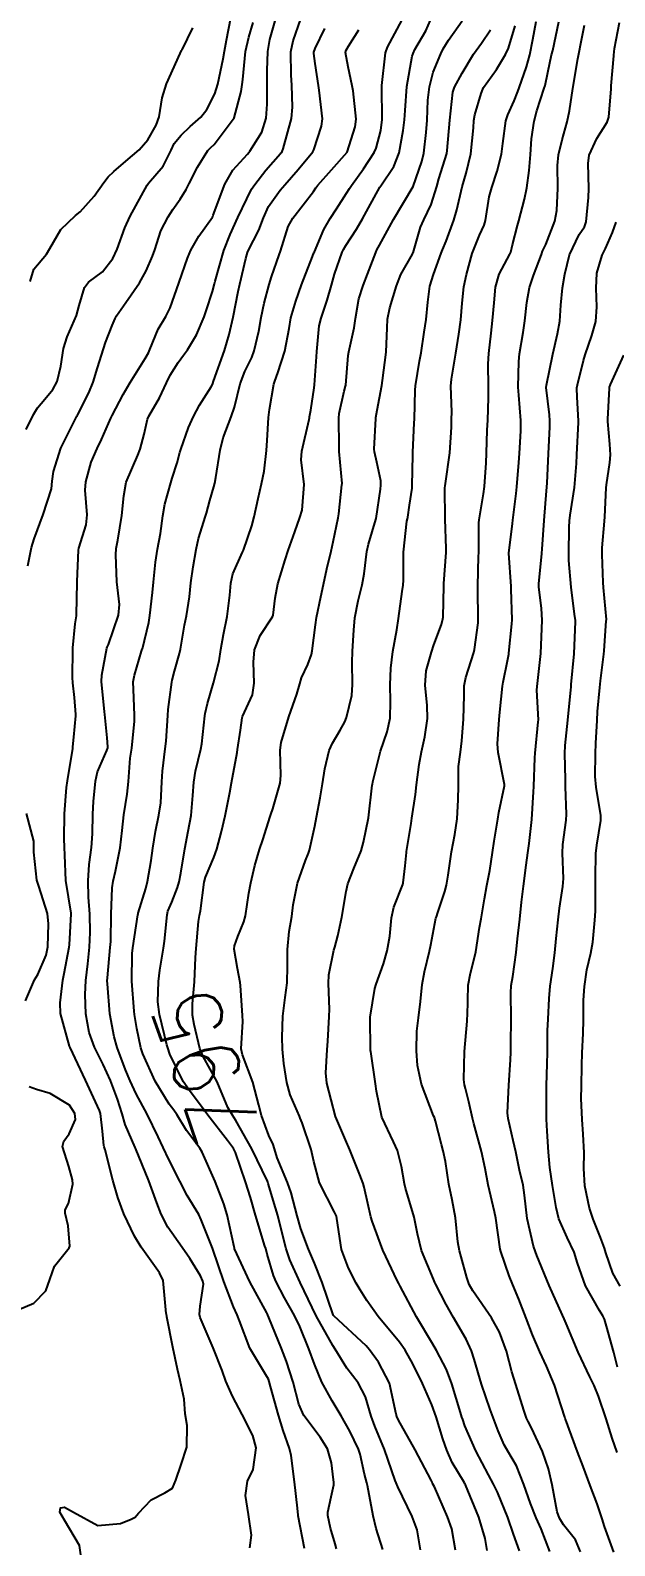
# Model space of a CAD drawing. Header units: metres. Extents: x 307586 to 320046, y 7427249 to 7434250.
# Drawn here: x 319265.2 to 319300.3, y 7427886.4 to 7427977.6 of the extents above; entities that cross this region are included whole.
import ezdxf
from ezdxf.enums import TextEntityAlignment as Align

# ---------------------------------------------------------------- set-up
doc = ezdxf.new("R2010")
doc.units = ezdxf.units.M
doc.header["$MEASUREMENT"] = 0
for name, color, linetype in [('Cotas', 45, 'Continuous'), ('Curvas de Nivel 1m', 11, 'Continuous'), ('Curvas de Nivel 5m', 15, 'Continuous')]:
    doc.layers.add(name, color=color, linetype=linetype)
doc.styles.add('Style-STANDARD', font='STANDARD.shx')

msp = doc.modelspace()

# ---------------------------------------------------------------- linework, layer by layer
at = {"layer": 'Curvas de Nivel 1m', "flags": 128}
for points, elevation in [([(319264.954, 7427953.531), (319265.396, 7427954.437), (319265.644, 7427954.849), (319266.067, 7427955.352), (319266.56, 7427955.938), (319266.816, 7427956.419), (319267.029, 7427957.353), (319267.196, 7427958.414), (319267.409, 7427959.115), (319267.976, 7427960.402), (319268.139, 7427961.002), (319268.467, 7427962.08), (319268.707, 7427962.394), (319269.534, 7427963.011), (319270.167, 7427963.83), (319270.416, 7427964.376), (319270.893, 7427965.669), (319271.196, 7427966.365), (319272.222, 7427968.228), (319272.269, 7427968.303), (319272.312, 7427968.349), (319273.196, 7427969.383), (319273.667, 7427970.336), (319273.86, 7427970.731), (319274.262, 7427971.248), (319274.822, 7427971.77), (319275.444, 7427972.318), (319275.807, 7427972.786), (319276.287, 7427973.736), (319276.47, 7427974.307), (319276.792, 7427975.827), (319276.879, 7427976.302), (319276.989, 7427976.959), (319277.252, 7427978.296)], 789), ([(319268.314, 7427885.301), (319268.161, 7427886.391), (319267.258, 7427887.916), (319266.987, 7427888.403), (319267.008, 7427888.661), (319267.268, 7427888.712), (319267.798, 7427888.395), (319269.255, 7427887.595), (319270.63, 7427887.732), (319271.259, 7427887.976), (319271.502, 7427888.106), (319271.712, 7427888.346), (319272.475, 7427889.138), (319273.281, 7427889.567), (319273.753, 7427889.856), (319273.949, 7427890.32), (319274.265, 7427891.278), (319274.608, 7427892.311), (319274.628, 7427893.613), (319274.51, 7427894.312), (319274.451, 7427895.209), (319274.221, 7427896.317), (319274.052, 7427897.002), (319273.77, 7427898.324), (319273.41, 7427900.147), (319273.38, 7427900.33), (319273.378, 7427900.365), (319273.195, 7427902.332), (319272.976, 7427902.796), (319271.864, 7427904.346), (319271.463, 7427905.017), (319270.815, 7427906.36), (319270.455, 7427907.328), (319270.167, 7427908.37), (319269.711, 7427910.197), (319269.642, 7427910.378), (319269.62, 7427910.465), (319269.542, 7427911.335), (319269.416, 7427912.381), (319269.359, 7427912.578), (319268.517, 7427914.391), (319267.602, 7427916.349), (319267.58, 7427916.4), (319267.566, 7427916.438), (319267.018, 7427918.406), (319266.992, 7427919.047), (319267.165, 7427920.405), (319267.242, 7427920.819), (319267.535, 7427922.401), (319267.549, 7427922.527), (319267.658, 7427924.4), (319267.653, 7427924.441), (319267.343, 7427926.404), (319267.272, 7427927.938), (319267.263, 7427928.407), (319267.241, 7427928.917), (319267.261, 7427930.408), (319267.382, 7427931.999), (319267.432, 7427932.405), (319267.752, 7427934.341), (319267.758, 7427934.401), (319267.761, 7427934.453), (319267.822, 7427935.019), (319267.933, 7427936.307), (319267.933, 7427936.399), (319267.853, 7427937.408), (319267.763, 7427938.303), (319267.754, 7427938.402), (319267.746, 7427938.52), (319267.762, 7427940.402), (319267.907, 7427941.844), (319267.979, 7427942.332), (319267.989, 7427942.399), (319268.013, 7427944.318), (319268.014, 7427944.399), (319268.09, 7427946.27), (319268.116, 7427946.398), (319268.564, 7427947.807), (319268.625, 7427948.394), (319268.509, 7427949.891), (319268.531, 7427950.395), (319268.852, 7427951.565), (319269.215, 7427952.388), (319269.492, 7427952.932), (319270.051, 7427954.222), (319270.125, 7427954.379), (319270.791, 7427955.65), (319271.204, 7427956.363), (319272.098, 7427957.812), (319272.299, 7427958.15), (319272.394, 7427958.347), (319272.896, 7427959.567), (319273.343, 7427960.338), (319273.619, 7427960.854), (319274.128, 7427962.33), (319274.137, 7427962.346), (319274.154, 7427962.404), (319274.654, 7427963.839), (319274.848, 7427964.323), (319275.329, 7427965.176), (319276.149, 7427966.311), (319276.17, 7427966.343), (319276.204, 7427966.425), (319276.9, 7427968.3), (319277.384, 7427969.145), (319278.25, 7427970.102), (319278.337, 7427970.193), (319278.4, 7427970.279), (319279.115, 7427971.421), (319279.381, 7427972.269), (319279.441, 7427973.109), (319279.45, 7427974.268), (319279.446, 7427975.128), (319279.475, 7427976.268), (319279.605, 7427976.993), (319279.963, 7427978.264)], 791), ([(319278.408, 7427886.268), (319278.502, 7427887.016), (319278.323, 7427888.269), (319278.135, 7427889.417), (319278.258, 7427890.27), (319278.589, 7427890.978), (319278.778, 7427892.265), (319278.575, 7427893.013), (319277.943, 7427894.274), (319277.349, 7427895.377), (319276.954, 7427896.284), (319276.733, 7427896.923), (319276.198, 7427898.292), (319275.41, 7427900.123), (319275.374, 7427900.301), (319275.418, 7427900.801), (319275.607, 7427902.122), (319275.571, 7427902.299), (319275.436, 7427902.626), (319274.799, 7427903.662), (319274.332, 7427904.317), (319273.471, 7427905.559), (319273.065, 7427906.334), (319272.806, 7427907.021), (319272.327, 7427908.342), (319271.532, 7427910.307), (319271.513, 7427910.35), (319270.915, 7427911.728), (319270.716, 7427912.363), (319270.437, 7427913.242), (319270.033, 7427914.373), (319269.587, 7427915.341), (319269.058, 7427916.385), (319268.749, 7427917.252), (319268.532, 7427918.391), (319268.492, 7427919.539), (319268.543, 7427920.391), (319268.653, 7427921.4), (319268.753, 7427922.389), (319268.794, 7427923.277), (319268.774, 7427924.389), (319268.703, 7427925.395), (319268.675, 7427926.39), (319268.749, 7427927.373), (319268.884, 7427928.389), (319268.935, 7427929.208), (319268.956, 7427930.388), (319269.005, 7427931.163), (319269.125, 7427932.387), (319269.25, 7427932.934), (319269.811, 7427934.229), (319269.865, 7427934.379), (319269.873, 7427934.438), (319269.822, 7427934.979), (319269.687, 7427936.382), (319269.668, 7427936.558), (319269.492, 7427938.384), (319269.502, 7427938.751), (319269.808, 7427940.381), (319269.828, 7427940.447), (319269.895, 7427940.611), (319270.498, 7427942.371), (319270.564, 7427943.015), (319270.403, 7427944.373), (319270.336, 7427945.996), (319270.372, 7427946.374), (319270.465, 7427946.869), (319270.711, 7427948.369), (319270.817, 7427949.552), (319270.975, 7427950.366), (319271.658, 7427951.985), (319271.805, 7427952.353), (319272.042, 7427953.253), (319272.243, 7427954.156), (319272.328, 7427954.347), (319272.975, 7427955.435), (319273.391, 7427956.337), (319273.618, 7427956.804), (319274.095, 7427957.56), (319274.416, 7427958.011), (319274.646, 7427958.325), (319275.202, 7427959.234), (319275.66, 7427960.315), (319275.779, 7427960.671), (319276.148, 7427961.841), (319276.275, 7427962.308), (319276.312, 7427962.465), (319276.841, 7427964.3), (319277.212, 7427965.27), (319277.683, 7427966.288), (319278.214, 7427967.414), (319278.508, 7427967.989), (319278.696, 7427968.275), (319279.369, 7427969.136), (319280.251, 7427970.132), (319280.313, 7427970.198), (319280.351, 7427970.259), (319280.411, 7427970.414), (319280.913, 7427972.25), (319280.969, 7427972.935), (319280.931, 7427974.25), (319280.892, 7427974.842), (319280.872, 7427976.252), (319281.001, 7427976.922), (319281.472, 7427978.243)], 792), ([(319288.665, 7427886.139), (319288.451, 7427887.344), (319288.156, 7427888.151), (319287.289, 7427889.924), (319287.194, 7427890.161), (319287.143, 7427890.313), (319286.488, 7427892.168), (319285.913, 7427893.588), (319285.698, 7427894.176), (319285.35, 7427895.344), (319284.911, 7427896.187), (319284.239, 7427897.064), (319283.52, 7427898.208), (319283.386, 7427898.436), (319282.385, 7427900.22), (319281.433, 7427902.23), (319280.8, 7427903.593), (319280.589, 7427904.243), (319280.289, 7427905.429), (319280.076, 7427906.251), (319279.948, 7427906.714), (319279.502, 7427908.176), (319279.476, 7427908.26), (319279.456, 7427908.308), (319278.524, 7427910.27), (319277.55, 7427911.972), (319277.349, 7427912.282), (319277.084, 7427912.758), (319276.438, 7427914.291), (319275.596, 7427915.808), (319275.396, 7427916.303), (319275.055, 7427917.746), (319274.947, 7427918.31), (319274.949, 7427918.994), (319275.072, 7427920.309), (319275.137, 7427921.777), (319275.173, 7427922.308), (319275.323, 7427923.94), (319275.38, 7427924.305), (319275.427, 7427924.574), (319275.647, 7427926.301), (319275.726, 7427926.604), (319276.243, 7427927.79), (319276.411, 7427928.293), (319276.691, 7427929.358), (319276.916, 7427930.289), (319277.199, 7427931.698), (319277.296, 7427932.287), (319277.638, 7427934.11), (319277.666, 7427934.282), (319277.83, 7427935.441), (319277.934, 7427936.187), (319277.967, 7427936.279), (319278.556, 7427937.573), (319278.664, 7427938.272), (319278.615, 7427939.54), (319278.675, 7427940.272), (319279.02, 7427941.151), (319279.754, 7427942.262), (319279.802, 7427942.374), (319279.924, 7427943.384), (319280.09, 7427944.258), (319280.516, 7427945.69), (319280.708, 7427946.249), (319281.102, 7427947.371), (319281.411, 7427948.239), (319281.537, 7427948.69), (319281.656, 7427950.235), (319281.493, 7427951.704), (319281.519, 7427952.238), (319281.961, 7427954.14), (319281.978, 7427954.231), (319281.988, 7427954.297), (319282.06, 7427954.708), (319282.268, 7427956.04), (319282.292, 7427956.228), (319282.414, 7427957.913), (319282.435, 7427958.227), (319282.574, 7427959.777), (319282.677, 7427960.225), (319283.052, 7427961.313), (319283.299, 7427962.219), (319283.495, 7427962.882), (319283.957, 7427964.212), (319284.026, 7427964.361), (319284.179, 7427964.611), (319284.811, 7427965.589), (319285.168, 7427966.2), (319285.538, 7427966.868), (319286.222, 7427968.118), (319286.269, 7427968.189), (319287.062, 7427969.356), (319287.38, 7427970.173), (319287.624, 7427971.527), (319287.703, 7427972.169), (319287.73, 7427972.719), (319287.829, 7427974.167), (319288.16, 7427976.001), (319288.208, 7427976.162), (319288.325, 7427976.396), (319288.97, 7427977.52), (319289.264, 7427978.151)], 796), ([(319290.765, 7427886.115), (319290.532, 7427887.394), (319290.289, 7427888.125), (319289.49, 7427889.937), (319289.388, 7427890.139), (319289.356, 7427890.202), (319289.295, 7427890.332), (319288.335, 7427892.15), (319287.331, 7427893.937), (319287.234, 7427894.161), (319287.2, 7427894.296), (319286.785, 7427896.166), (319286.125, 7427897.423), (319285.585, 7427898.178), (319285.386, 7427898.402), (319283.448, 7427900.209), (319283.429, 7427900.226), (319283.414, 7427900.273), (319282.75, 7427902.217), (319282.276, 7427903.391), (319281.923, 7427904.225), (319281.471, 7427905.448), (319281.238, 7427906.234), (319280.879, 7427907.621), (319280.662, 7427908.243), (319280.051, 7427909.726), (319279.886, 7427910.255), (319279.798, 7427910.519), (319279.541, 7427911.071), (319279.092, 7427912.265), (319278.936, 7427912.889), (319278.578, 7427914.27), (319277.958, 7427915.916), (319277.873, 7427916.277), (319277.968, 7427917.928), (319277.965, 7427918.277), (319277.832, 7427920.096), (319277.817, 7427920.278), (319277.661, 7427921.107), (319277.466, 7427922.282), (319277.478, 7427922.478), (319277.681, 7427923.043), (319278.04, 7427923.926), (319278.137, 7427924.276), (319278.348, 7427925.639), (319278.451, 7427926.273), (319278.693, 7427927.31), (319278.982, 7427928.268), (319279.17, 7427928.847), (319279.616, 7427930.262), (319279.657, 7427930.378), (319279.777, 7427930.708), (319280.219, 7427932.254), (319280.267, 7427932.722), (319280.217, 7427934.254), (319280.273, 7427934.707), (319280.733, 7427936.247), (319281.222, 7427937.605), (319281.4, 7427938.237), (319281.502, 7427938.602), (319281.88, 7427939.399), (319282.11, 7427940.008), (319282.153, 7427940.227), (319282.343, 7427941.792), (319282.41, 7427942.225), (319282.669, 7427943.479), (319282.823, 7427944.221), (319283.019, 7427945.147), (319283.283, 7427946.217), (319283.414, 7427946.77), (319283.704, 7427948.213), (319283.742, 7427948.457), (319283.938, 7427950.211), (319283.939, 7427950.285), (319283.772, 7427952.213), (319283.761, 7427952.487), (319283.747, 7427954.213), (319283.775, 7427954.495), (319284.077, 7427955.842), (319284.154, 7427956.137), (319284.164, 7427956.209), (319284.318, 7427957.99), (319284.356, 7427958.207), (319284.677, 7427959.652), (319284.75, 7427960.204), (319284.952, 7427961.394), (319285.219, 7427962.199), (319285.48, 7427962.877), (319285.964, 7427964.192), (319286.033, 7427964.343), (319286.187, 7427964.626), (319287.027, 7427966.178), (319288.223, 7427968.16), (319288.734, 7427969.666), (319288.85, 7427970.154), (319289.006, 7427971.412), (319289.054, 7427972.152), (319289.104, 7427973.339), (319289.196, 7427974.151), (319289.423, 7427975.037), (319289.876, 7427976.144), (319290.024, 7427976.445), (319290.331, 7427976.956), (319291.156, 7427978.128)], 797), ([(319265.203, 7427962.439), (319265.421, 7427963.177), (319266.169, 7427964.083), (319266.385, 7427964.427), (319267.035, 7427965.572), (319267.924, 7427966.404), (319268.205, 7427966.636), (319269.042, 7427967.565), (319269.616, 7427968.386), (319269.874, 7427968.738), (319270.233, 7427969.052), (319270.937, 7427969.675), (319271.747, 7427970.358), (319272.259, 7427970.953), (319272.767, 7427971.846), (319272.952, 7427972.343), (319273.139, 7427973.487), (319273.386, 7427974.339), (319273.677, 7427974.961), (319274.294, 7427976.33), (319274.323, 7427976.385), (319274.967, 7427977.693)], 788), ([(319281.677, 7427886.226), (319281.31, 7427888.182), (319281.304, 7427888.23), (319281.269, 7427888.652), (319281.093, 7427890.233), (319280.89, 7427891.818), (319280.78, 7427892.238), (319280.399, 7427893.32), (319280.123, 7427894.248), (319279.642, 7427895.972), (319279.563, 7427896.257), (319279.511, 7427896.405), (319279.367, 7427896.66), (319278.403, 7427898.27), (319277.776, 7427899.908), (319277.632, 7427900.278), (319277.418, 7427900.767), (319276.826, 7427902.286), (319276.508, 7427903.224), (319276.149, 7427904.293), (319275.478, 7427905.997), (319275.329, 7427906.302), (319274.641, 7427907.459), (319274.182, 7427908.32), (319273.522, 7427909.617), (319273.188, 7427910.333), (319272.895, 7427910.981), (319272.228, 7427912.343), (319271.565, 7427913.566), (319271.316, 7427914.1), (319271.209, 7427914.355), (319270.928, 7427915.015), (319270.429, 7427916.368), (319270.248, 7427917.009), (319269.975, 7427918.375), (319269.836, 7427920.192), (319269.829, 7427920.377), (319269.836, 7427920.558), (319270.011, 7427922.375), (319270.037, 7427922.735), (319270.066, 7427924.374), (319270.123, 7427925.967), (319270.178, 7427926.373), (319270.319, 7427926.961), (319270.6, 7427928.367), (319270.716, 7427929.408), (319270.825, 7427930.364), (319271.022, 7427931.598), (319271.099, 7427932.36), (319271.213, 7427933.765), (319271.298, 7427934.358), (319271.462, 7427935.98), (319271.466, 7427936.356), (319271.399, 7427937.898), (319271.393, 7427938.357), (319271.459, 7427938.766), (319271.891, 7427940.192), (319271.929, 7427940.313), (319271.941, 7427940.35), (319272.324, 7427941.93), (319272.389, 7427942.345), (319272.545, 7427943.725), (319272.608, 7427944.343), (319272.731, 7427945.563), (319272.852, 7427946.341), (319273.029, 7427947.283), (319273.177, 7427948.338), (319273.29, 7427949.041), (319273.646, 7427950.334), (319273.74, 7427950.608), (319274.025, 7427951.53), (319274.2, 7427952.159), (319274.248, 7427952.328), (319274.712, 7427953.658), (319275.005, 7427954.32), (319275.373, 7427955.007), (319276.08, 7427956.107), (319276.146, 7427956.245), (319276.17, 7427956.309), (319276.214, 7427956.438), (319276.883, 7427958.298), (319277.16, 7427959.252), (319277.391, 7427960.291), (319277.703, 7427961.841), (319277.801, 7427962.285), (319278.168, 7427963.832), (319278.262, 7427964.189), (319278.303, 7427964.279), (319278.934, 7427965.531), (319279.211, 7427966.27), (319279.53, 7427966.947), (319280.22, 7427967.935), (319280.493, 7427968.256), (319281.312, 7427969.168), (319282.182, 7427970.231), (319282.254, 7427970.367), (319282.711, 7427971.783), (319282.774, 7427972.225), (319282.569, 7427973.957), (319282.52, 7427974.228), (319282.316, 7427975.552), (319282.242, 7427976.151), (319282.249, 7427976.231), (319282.325, 7427976.453), (319282.903, 7427977.659)], 793), ([(319283.616, 7427886.204), (319283.532, 7427886.492), (319283.255, 7427887.436), (319283.08, 7427888.212), (319283.079, 7427888.399), (319283.28, 7427889.327), (319283.448, 7427890.051), (319283.447, 7427890.208), (319283.428, 7427890.342), (319283.305, 7427891.372), (319283.064, 7427892.212), (319282.629, 7427892.907), (319281.645, 7427894.227), (319281.343, 7427894.911), (319280.999, 7427896.235), (319280.609, 7427897.475), (319280.296, 7427898.246), (319279.55, 7427900.119), (319279.49, 7427900.259), (319279.464, 7427900.31), (319279.414, 7427900.401), (319278.402, 7427902.27), (319277.486, 7427904.246), (319277.474, 7427904.28), (319277.454, 7427904.373), (319277.033, 7427906.285), (319276.827, 7427906.949), (319276.311, 7427908.292), (319275.529, 7427910.066), (319275.384, 7427910.302), (319274.594, 7427911.365), (319274.011, 7427912.323), (319273.824, 7427912.595), (319273.559, 7427912.946), (319272.712, 7427914.339), (319271.968, 7427915.975), (319271.851, 7427916.348), (319271.615, 7427917.51), (319271.484, 7427918.214), (319271.46, 7427918.352), (319271.438, 7427918.541), (319271.297, 7427920.355), (319271.334, 7427922.019), (319271.372, 7427922.355), (319271.673, 7427924.331), (319271.675, 7427924.35), (319271.677, 7427924.366), (319271.694, 7427924.43), (319272.144, 7427925.918), (319272.257, 7427926.345), (319272.475, 7427927.603), (319272.575, 7427928.342), (319272.737, 7427929.362), (319272.931, 7427930.338), (319273.041, 7427931.076), (319273.113, 7427932.337), (319273.152, 7427932.983), (319273.31, 7427934.335), (319273.362, 7427934.792), (319273.468, 7427936.334), (319273.495, 7427936.685), (319273.702, 7427938.332), (319273.733, 7427938.463), (319273.873, 7427938.988), (319274.163, 7427940.053), (319274.226, 7427940.327), (319274.467, 7427941.765), (319274.584, 7427942.323), (319274.771, 7427943.475), (319274.854, 7427944.321), (319274.986, 7427945.281), (319275.164, 7427946.318), (319275.309, 7427946.977), (319275.732, 7427948.313), (319275.792, 7427948.506), (319275.997, 7427949.271), (319276.233, 7427950.083), (319276.291, 7427950.306), (319276.359, 7427950.648), (319276.608, 7427952.301), (319276.786, 7427953.044), (319277.269, 7427954.292), (319277.468, 7427954.883), (319277.817, 7427956.284), (319278.09, 7427957.026), (319278.51, 7427957.865), (319278.667, 7427958.274), (319278.938, 7427959.455), (319279.086, 7427960.27), (319279.269, 7427961.142), (319279.554, 7427962.266), (319279.696, 7427962.727), (319280.171, 7427964.042), (319280.245, 7427964.259), (319280.709, 7427965.738), (319280.982, 7427966.248), (319282.219, 7427967.86), (319282.373, 7427968.077), (319282.486, 7427968.227), (319283.305, 7427969.151), (319284.253, 7427970.21), (319284.738, 7427971.735), (319284.79, 7427972.205), (319284.604, 7427973.901), (319284.549, 7427974.208), (319284.314, 7427975.349), (319284.157, 7427976.212), (319284.183, 7427976.353), (319284.327, 7427976.598), (319284.956, 7427977.584)], 794), ([(319292.673, 7427886.096), (319292.535, 7427886.812), (319292.156, 7427888.101), (319291.355, 7427890.047), (319291.327, 7427890.11), (319291.293, 7427890.162), (319290.569, 7427891.385), (319290.235, 7427892.126), (319290.007, 7427892.817), (319289.601, 7427894.136), (319289.344, 7427894.867), (319288.782, 7427896.146), (319288.19, 7427897.337), (319287.731, 7427898.157), (319287.39, 7427898.632), (319286.12, 7427900.173), (319285.423, 7427901.143), (319285.021, 7427901.778), (319284.784, 7427902.19), (319284.325, 7427903.08), (319283.899, 7427904.203), (319283.625, 7427906.064), (319283.605, 7427906.208), (319283.575, 7427906.3), (319283.485, 7427906.457), (319282.577, 7427908.219), (319282.245, 7427909.5), (319282.083, 7427910.224), (319281.549, 7427911.821), (319281.433, 7427912.113), (319281.381, 7427912.233), (319280.829, 7427913.505), (319280.627, 7427914.244), (319280.443, 7427915.395), (319280.366, 7427916.249), (319280.347, 7427916.985), (319280.391, 7427918.248), (319280.523, 7427919.363), (319280.638, 7427920.245), (319280.664, 7427921.246), (319280.663, 7427922.245), (319280.77, 7427923.33), (319280.916, 7427924.242), (319281.009, 7427924.935), (319281.255, 7427926.237), (319281.737, 7427927.615), (319281.925, 7427928.044), (319281.99, 7427928.228), (319282.31, 7427929.679), (319282.408, 7427930.224), (319282.623, 7427931.383), (319282.767, 7427932.22), (319282.906, 7427933.115), (319283.169, 7427934.216), (319283.367, 7427934.667), (319283.831, 7427935.446), (319284.102, 7427935.944), (319284.21, 7427936.206), (319284.524, 7427937.536), (319284.569, 7427938.203), (319284.557, 7427939.529), (319284.573, 7427940.203), (319284.643, 7427941.465), (319284.713, 7427942.202), (319284.904, 7427943.22), (319285.146, 7427944.198), (319285.28, 7427944.859), (319285.437, 7427946.195), (319285.523, 7427946.639), (319285.982, 7427948.121), (319285.997, 7427948.19), (319286.257, 7427949.939), (319286.282, 7427950.186), (319286.272, 7427950.442), (319286.027, 7427951.57), (319285.893, 7427952.191), (319285.882, 7427952.344), (319285.969, 7427954.191), (319285.979, 7427954.266), (319286.06, 7427954.695), (319286.323, 7427956.186), (319286.374, 7427956.474), (319286.596, 7427958.183), (319286.648, 7427959.659), (319286.683, 7427960.182), (319286.82, 7427960.86), (319287.205, 7427962.174), (319287.481, 7427962.852), (319288.182, 7427964.083), (319288.206, 7427964.136), (319288.219, 7427964.16), (319288.654, 7427965.7), (319288.858, 7427966.153), (319289.299, 7427967.063), (319289.637, 7427968.146), (319289.765, 7427968.61), (319290.24, 7427970.14), (319290.255, 7427970.317), (319290.413, 7427972.138), (319290.605, 7427973.829), (319290.7, 7427974.134), (319291.152, 7427974.968), (319291.843, 7427976.117), (319292.33, 7427976.778), (319292.87, 7427977.572)], 798), ([(319294.615, 7427886.069), (319294.252, 7427887.074), (319293.897, 7427888.08), (319293.286, 7427889.612), (319293.051, 7427890.092), (319292.74, 7427890.654), (319291.977, 7427892.103), (319291.328, 7427893.6), (319291.193, 7427893.973), (319291.147, 7427894.113), (319291.055, 7427894.396), (319290.539, 7427896.122), (319290.223, 7427896.979), (319289.622, 7427898.136), (319289.389, 7427898.514), (319288.413, 7427900.15), (319287.431, 7427902.009), (319287.354, 7427902.161), (319287.258, 7427902.338), (319286.396, 7427904.171), (319285.746, 7427905.91), (319285.671, 7427906.178), (319285.491, 7427906.975), (319285.275, 7427907.958), (319285.204, 7427908.184), (319285.007, 7427908.691), (319284.416, 7427910.197), (319284.149, 7427910.81), (319283.553, 7427912.21), (319283.034, 7427914.215), (319282.963, 7427914.836), (319283.046, 7427916.216), (319283.085, 7427916.738), (319283.175, 7427918.214), (319283.186, 7427918.658), (319283.12, 7427920.215), (319283.148, 7427920.725), (319283.456, 7427922.212), (319283.499, 7427922.387), (319283.682, 7427923.074), (319283.938, 7427924.206), (319284.18, 7427925.739), (319284.29, 7427926.201), (319284.658, 7427927.122), (319285.083, 7427928.19), (319285.236, 7427928.702), (319285.533, 7427930.184), (319285.756, 7427932.144), (319285.762, 7427932.18), (319285.794, 7427932.331), (319286.256, 7427934.183), (319286.654, 7427935.355), (319286.829, 7427936.175), (319286.847, 7427937.169), (319286.832, 7427938.175), (319286.877, 7427939.176), (319287.001, 7427940.173), (319287.226, 7427941.49), (319287.326, 7427942.169), (319287.558, 7427943.795), (319287.625, 7427944.165), (319287.637, 7427944.465), (319287.633, 7427946.165), (319287.841, 7427948.021), (319287.867, 7427948.162), (319287.886, 7427948.26), (319287.995, 7427948.986), (319288.159, 7427950.01), (319288.166, 7427950.158), (319288.198, 7427951.992), (319288.204, 7427952.158), (319288.28, 7427953.938), (319288.289, 7427954.158), (319288.335, 7427955.902), (319288.358, 7427956.157), (319288.603, 7427957.649), (319288.689, 7427958.154), (319288.885, 7427959.389), (319288.996, 7427960.151), (319289.095, 7427961.199), (319289.224, 7427962.149), (319289.446, 7427962.864), (319289.908, 7427964.143), (319289.98, 7427964.347), (319290.19, 7427964.859), (319290.67, 7427966.133), (319290.833, 7427966.755), (319291.16, 7427968.126), (319291.405, 7427968.953), (319291.674, 7427970.119), (319291.833, 7427971.681), (319291.865, 7427972.116), (319291.925, 7427972.468), (319292.297, 7427973.739), (319292.396, 7427974.014), (319292.451, 7427974.109), (319293.217, 7427975.198), (319293.764, 7427976.096), (319293.938, 7427976.483), (319294.34, 7427977.82)], 799), ([(319298.282, 7427886.024), (319297.964, 7427886.744), (319297.259, 7427887.633), (319297.005, 7427888.043), (319296.881, 7427888.432), (319296.573, 7427890.047), (319296.349, 7427891.003), (319295.995, 7427892.053), (319295.327, 7427893.487), (319295.125, 7427893.858), (319295.029, 7427894.065), (319294.865, 7427894.542), (319294.383, 7427896.075), (319294.149, 7427896.857), (319293.826, 7427898.083), (319293.4, 7427899.238), (319292.917, 7427900.095), (319291.806, 7427901.729), (319291.575, 7427902.109), (319291.437, 7427902.523), (319291.109, 7427903.774), (319291.008, 7427904.117), (319290.907, 7427904.673), (319290.754, 7427906.121), (319290.559, 7427907.189), (319290.364, 7427908.127), (319290.151, 7427909.503), (319290.021, 7427910.133), (319289.919, 7427910.517), (319289.551, 7427911.934), (319289.49, 7427912.141), (319289.445, 7427912.25), (319288.714, 7427914.149), (319288.472, 7427915.269), (319288.41, 7427916.152), (319288.427, 7427917.34), (319288.53, 7427918.151), (319288.662, 7427919.125), (319288.767, 7427920.149), (319288.906, 7427920.902), (319289.197, 7427922.145), (319289.277, 7427922.544), (319289.588, 7427924.141), (319289.613, 7427924.222), (319289.698, 7427924.476), (319290.113, 7427925.738), (319290.217, 7427926.133), (319290.319, 7427926.722), (319290.521, 7427928.128), (319290.721, 7427929.163), (319290.86, 7427930.124), (319290.927, 7427931.265), (319290.934, 7427932.123), (319290.949, 7427933.268), (319291.053, 7427934.121), (319291.143, 7427934.8), (319291.245, 7427936.119), (319291.274, 7427937.535), (319291.283, 7427938.119), (319291.379, 7427938.609), (319291.855, 7427940.111), (319291.895, 7427940.309), (319292.116, 7427941.903), (319292.126, 7427942.108), (319292.108, 7427943.94), (319292.111, 7427944.108), (319292.149, 7427945.92), (319292.154, 7427946.108), (319292.171, 7427947.918), (319292.19, 7427948.108), (319292.441, 7427949.671), (319292.495, 7427950.105), (319292.595, 7427951.536), (319292.628, 7427952.104), (319292.668, 7427953.49), (319292.697, 7427954.104), (319292.744, 7427955.436), (319292.735, 7427956.103), (319292.722, 7427957.478), (319292.758, 7427958.103), (319292.896, 7427959.328), (319292.987, 7427960.101), (319293.081, 7427961.163), (319293.175, 7427962.1), (319293.381, 7427962.882), (319294.025, 7427964.092), (319294.078, 7427964.197), (319294.189, 7427964.648), (319294.478, 7427965.809), (319294.563, 7427966.086), (319294.916, 7427967.383), (319295.05, 7427968.082), (319295.198, 7427969.121), (319295.27, 7427970.08), (319295.325, 7427971.016), (319295.483, 7427972.078), (319295.651, 7427972.708), (319296.099, 7427974.072), (319296.141, 7427974.235), (319296.312, 7427975.012), (319296.541, 7427976.067), (319296.604, 7427976.344), (319296.975, 7427978.061)], 801), ([(319300.276, 7427886), (319299.727, 7427887.536), (319299.57, 7427888.007), (319299.276, 7427888.899), (319298.864, 7427890.016), (319298.427, 7427891.152), (319298.098, 7427892.032), (319297.377, 7427893.995), (319297.359, 7427894.04), (319297.334, 7427894.124), (319296.703, 7427896.047), (319296.234, 7427897.191), (319295.837, 7427898.055), (319295.398, 7427899.068), (319295.005, 7427900.066), (319294.563, 7427901.211), (319294.198, 7427902.079), (319293.982, 7427902.626), (319293.486, 7427904.09), (319293.455, 7427904.224), (319293.182, 7427906.093), (319293.106, 7427906.475), (319292.733, 7427908.098), (319292.536, 7427909.081), (319292.319, 7427910.102), (319291.87, 7427911.786), (319291.785, 7427912.108), (319291.563, 7427913.094), (319291.357, 7427913.9), (319291.304, 7427914.114), (319291.263, 7427914.429), (319291.306, 7427916.114), (319291.461, 7427917.952), (319291.471, 7427918.112), (319291.478, 7427918.259), (319291.53, 7427920.112), (319291.66, 7427920.824), (319291.929, 7427921.849), (319291.977, 7427922.107), (319292.213, 7427923.579), (319292.297, 7427924.104), (319292.502, 7427925.311), (319292.651, 7427926.101), (319292.822, 7427927.009), (319292.983, 7427928.098), (319293.08, 7427928.77), (319293.3, 7427930.095), (319293.374, 7427930.497), (319293.702, 7427932.091), (319293.698, 7427932.187), (319293.316, 7427934.095), (319293.283, 7427934.633), (319293.382, 7427936.095), (319293.419, 7427936.523), (319293.588, 7427938.093), (319293.629, 7427938.33), (319293.886, 7427939.621), (319293.961, 7427940.02), (319293.97, 7427940.089), (319294.152, 7427941.846), (319294.159, 7427942.088), (319294.106, 7427943.922), (319294.098, 7427944.088), (319293.963, 7427946.09), (319294.19, 7427947.879), (319294.215, 7427948.088), (319294.402, 7427949.691), (319294.439, 7427950.086), (319294.567, 7427951.545), (319294.603, 7427952.084), (319294.689, 7427953.448), (319294.686, 7427954.084), (319294.56, 7427955.604), (319294.529, 7427956.086), (319294.563, 7427957.621), (319294.611, 7427958.085), (319294.824, 7427959.381), (319294.936, 7427960.082), (319295.053, 7427961.171), (319295.199, 7427962.08), (319295.443, 7427962.798), (319295.928, 7427964.073), (319296, 7427964.256), (319296.189, 7427964.673), (319296.733, 7427966.062), (319296.858, 7427966.708), (319296.906, 7427968.06), (319296.894, 7427969.409), (319296.954, 7427970.059), (319297.17, 7427970.964), (319297.474, 7427972.052), (319297.618, 7427972.715), (319297.81, 7427974.047), (319298.116, 7427975.839), (319298.157, 7427976.042), (319298.332, 7427976.966), (319298.51, 7427977.869)], 802), ([(319300.485, 7427892.002), (319300.178, 7427892.864), (319299.817, 7427894.013), (319299.353, 7427895.38), (319299.091, 7427896.023), (319298.843, 7427896.551), (319298.141, 7427898.032), (319297.409, 7427899.76), (319297.294, 7427900.041), (319297.194, 7427900.263), (319296.397, 7427902.05), (319295.654, 7427903.855), (319295.573, 7427904.059), (319295.458, 7427904.397), (319295.073, 7427906.066), (319294.909, 7427907.48), (319294.828, 7427908.07), (319294.615, 7427908.975), (319294.378, 7427910.077), (319294.23, 7427910.77), (319293.927, 7427912.084), (319293.896, 7427912.424), (319293.975, 7427914.084), (319294.064, 7427915.615), (319294.082, 7427916.083), (319294.09, 7427916.565), (319294.104, 7427918.083), (319294.078, 7427919.652), (319294.111, 7427920.083), (319294.208, 7427920.632), (319294.398, 7427922.079), (319294.494, 7427922.886), (319294.628, 7427924.076), (319294.728, 7427925.094), (319294.844, 7427926.073), (319294.999, 7427927.334), (319295.103, 7427928.07), (319295.186, 7427928.634), (319295.343, 7427930.066), (319295.458, 7427931.734), (319295.479, 7427932.065), (319295.534, 7427933.78), (319295.544, 7427934.064), (319295.734, 7427935.955), (319295.742, 7427936.062), (319295.649, 7427937.86), (319295.661, 7427938.072), (319295.683, 7427938.254), (319295.893, 7427940.07), (319295.963, 7427942.069), (319295.923, 7427942.774), (319295.778, 7427944.072), (319295.775, 7427944.242), (319295.942, 7427946.07), (319295.945, 7427946.088), (319295.966, 7427946.334), (319296.098, 7427948.068), (319296.235, 7427949.841), (319296.259, 7427950.066), (319296.277, 7427950.327), (319296.355, 7427952.065), (319296.424, 7427953.698), (319296.431, 7427954.064), (319296.411, 7427954.409), (319296.216, 7427956.068), (319296.223, 7427956.207), (319296.602, 7427958.063), (319296.889, 7427959.29), (319297.036, 7427960.056), (319297.1, 7427961.013), (319297.196, 7427962.054), (319297.339, 7427962.879), (319297.619, 7427964.048), (319298.195, 7427965.264), (319298.506, 7427965.731), (319298.62, 7427966.036), (319298.758, 7427967.494), (319298.783, 7427968.034), (319298.735, 7427969.546), (319298.795, 7427970.035), (319299.247, 7427971.046), (319299.868, 7427972.024), (319299.975, 7427972.325), (319300.108, 7427974.022), (319300.122, 7427974.204), (319300.28, 7427976.02), (319300.287, 7427976.057), (319300.327, 7427976.46), (319300.617, 7427978.016)], 803), ([(319300.496, 7427897.125), (319300.271, 7427898.007), (319299.83, 7427899.591), (319299.708, 7427900.016), (319299.621, 7427900.223), (319299.418, 7427900.542), (319298.572, 7427902.029), (319298.103, 7427903.377), (319297.886, 7427904.036), (319297.466, 7427904.928), (319296.964, 7427906.045), (319296.808, 7427906.729), (319296.596, 7427908.049), (319296.426, 7427909.145), (319296.354, 7427910.052), (319296.267, 7427911.332), (319296.23, 7427912.053), (319296.222, 7427913.398), (319296.226, 7427914.053), (319296.277, 7427915.372), (319296.291, 7427916.053), (319296.294, 7427917.375), (319296.324, 7427918.053), (319296.387, 7427919.307), (319296.445, 7427920.052), (319296.612, 7427921.102), (319296.727, 7427922.049), (319296.813, 7427922.922), (319296.938, 7427924.048), (319297.019, 7427924.737), (319297.217, 7427926.045), (319297.245, 7427926.527), (319297.195, 7427928.045), (319297.221, 7427928.575), (319297.408, 7427930.044), (319297.424, 7427930.396), (319297.372, 7427932.044), (319297.363, 7427932.481), (319297.332, 7427934.045), (319297.352, 7427934.52), (319297.512, 7427936.043), (319297.697, 7427937.877), (319297.704, 7427938.042), (319297.717, 7427938.19), (319297.893, 7427940.04), (319297.968, 7427941.984), (319297.964, 7427942.039), (319297.919, 7427942.421), (319297.713, 7427944.043), (319297.577, 7427945.664), (319297.573, 7427946.046), (319297.602, 7427947.669), (319297.619, 7427948.045), (319297.659, 7427948.374), (319297.905, 7427950.042), (319298.027, 7427951.495), (319298.051, 7427952.021), (319298.054, 7427952.04), (319298.154, 7427953.947), (319298.154, 7427954.039), (319298.077, 7427955.495), (319298.048, 7427956.006), (319298.052, 7427956.04), (319298.085, 7427956.216), (319298.448, 7427957.688), (319298.548, 7427958.036), (319298.961, 7427959.191), (319299.204, 7427960.029), (319299.259, 7427960.911), (319299.21, 7427962.029), (319299.263, 7427962.933), (319299.58, 7427964.026), (319299.778, 7427964.434), (319300.197, 7427965.389), (319300.421, 7427966.017)], 804)]:
    msp.add_lwpolyline(points, dxfattribs=dict(at, elevation=elevation))
at = {"layer": 'Curvas de Nivel 5m', "flags": 128}
for points, elevation in [([(319286.397, 7427886.168), (319285.997, 7427887.431), (319285.809, 7427888.175), (319285.468, 7427890), (319285.432, 7427890.179), (319285.298, 7427890.695), (319285.027, 7427891.901), (319284.933, 7427892.186), (319284.412, 7427893.282), (319283.895, 7427894.202), (319283.346, 7427895.094), (319282.726, 7427896.216), (319282.282, 7427897.313), (319281.95, 7427898.224), (319281.403, 7427899.568), (319281.075, 7427900.235), (319280.476, 7427901.297), (319279.981, 7427902.252), (319279.827, 7427902.644), (319279.45, 7427903.934), (319279.351, 7427904.261), (319279.302, 7427904.415), (319278.741, 7427906.267), (319278.433, 7427907.331), (319278.138, 7427908.274), (319277.529, 7427910.046), (319277.419, 7427910.281), (319277.066, 7427910.756), (319275.871, 7427912.297), (319275.557, 7427912.726), (319274.878, 7427913.622), (319274.394, 7427914.318), (319273.597, 7427915.95), (319273.466, 7427916.331), (319273.41, 7427916.527), (319272.968, 7427918.337), (319272.872, 7427919.1), (319272.913, 7427920.337), (319272.99, 7427921.006), (319273.205, 7427922.335), (319273.263, 7427922.748), (319273.42, 7427924.333), (319273.475, 7427924.553), (319273.704, 7427925.098), (319274.057, 7427925.986), (319274.148, 7427926.324), (319274.242, 7427926.836), (319274.488, 7427928.319), (319274.694, 7427929.38), (319274.869, 7427930.314), (319274.979, 7427931.512), (319275.03, 7427932.318), (319275.134, 7427932.983), (319275.461, 7427934.314), (319275.512, 7427934.618), (319275.688, 7427936.312), (319275.708, 7427936.447), (319275.85, 7427937.048), (319276.221, 7427938.305), (319276.554, 7427939.629), (319276.648, 7427940.299), (319276.806, 7427941.201), (319277.042, 7427942.293), (319277.201, 7427943.566), (319277.247, 7427944.29), (319277.372, 7427944.858), (319277.961, 7427946.157), (319278, 7427946.242), (319278.015, 7427946.279), (319278.514, 7427947.738), (319278.653, 7427948.273), (319278.892, 7427949.379), (319279.107, 7427950.269), (319279.257, 7427951.031), (319279.396, 7427952.266), (319279.434, 7427952.871), (319279.517, 7427954.265), (319279.578, 7427954.747), (319279.835, 7427956.262), (319279.896, 7427956.451), (319280.09, 7427956.944), (319280.497, 7427958.254), (319280.754, 7427959.621), (319280.867, 7427960.249), (319281.156, 7427961.258), (319281.497, 7427962.24), (319282.17, 7427963.948), (319282.248, 7427964.154), (319282.279, 7427964.229), (319282.855, 7427965.561), (319283.226, 7427966.22), (319283.613, 7427966.811), (319284.218, 7427967.747), (319284.395, 7427968.034), (319284.506, 7427968.207), (319285.231, 7427969.207), (319285.871, 7427970.194), (319285.985, 7427970.463), (319286.266, 7427971.532), (319286.35, 7427972.189), (319286.333, 7427974.159), (319286.334, 7427974.19), (319286.337, 7427974.224), (319286.561, 7427976.186), (319286.669, 7427976.528), (319287.546, 7427978.172)], 795), ([(319296.426, 7427886.048), (319295.911, 7427887.399), (319295.616, 7427888.056), (319295.276, 7427888.923), (319294.867, 7427890.066), (319294.42, 7427891.19), (319293.901, 7427892.081), (319293.684, 7427892.452), (319293.325, 7427893.298), (319293.03, 7427894.093), (319292.853, 7427894.582), (319292.329, 7427896.1), (319291.877, 7427897.606), (319291.717, 7427898.107), (319291.394, 7427898.817), (319290.647, 7427900.121), (319290.19, 7427900.898), (319289.563, 7427902.138), (319289.522, 7427902.227), (319289.436, 7427902.413), (319288.718, 7427904.147), (319288.471, 7427905.147), (319288.271, 7427906.152), (319287.757, 7427907.901), (319287.688, 7427908.158), (319287.518, 7427909.198), (319287.269, 7427910.163), (319287.027, 7427910.677), (319286.338, 7427912.172), (319286.012, 7427913.732), (319285.95, 7427914.176), (319285.662, 7427916.12), (319285.659, 7427916.179), (319285.623, 7427918.18), (319285.921, 7427919.905), (319285.991, 7427920.177), (319286.436, 7427921.401), (319286.661, 7427922.17), (319286.804, 7427923.046), (319286.922, 7427924.168), (319287.06, 7427924.809), (319287.599, 7427926.161), (319287.624, 7427926.261), (319287.734, 7427927.294), (319287.81, 7427928.091), (319287.82, 7427928.159), (319288.088, 7427929.837), (319288.146, 7427930.156), (319288.357, 7427931.585), (319288.418, 7427932.154), (319288.58, 7427933.377), (319288.726, 7427934.151), (319288.918, 7427935.057), (319289.087, 7427936.148), (319289.059, 7427936.94), (319288.933, 7427938.149), (319289.001, 7427939.024), (319289.318, 7427940.146), (319289.463, 7427940.578), (319289.91, 7427941.811), (319290.005, 7427942.139), (319290.021, 7427942.245), (319290.058, 7427944.138), (319290.061, 7427944.264), (319290.193, 7427946.137), (319290.197, 7427946.368), (319290.134, 7427948.138), (319290.129, 7427950.021), (319290.132, 7427950.138), (319290.159, 7427950.282), (319290.42, 7427952.134), (319290.517, 7427953.672), (319290.526, 7427954.133), (319290.531, 7427954.597), (319290.481, 7427956.134), (319290.511, 7427956.557), (319290.774, 7427958.13), (319290.967, 7427959.28), (319291.08, 7427960.126), (319291.159, 7427961.141), (319291.26, 7427962.123), (319291.42, 7427962.865), (319291.764, 7427964.116), (319292.194, 7427965.234), (319292.479, 7427965.829), (319292.561, 7427966.106), (319292.794, 7427967.528), (319292.942, 7427968.103), (319293.267, 7427969.07), (319293.526, 7427970.097), (319293.613, 7427970.743), (319293.781, 7427972.095), (319293.899, 7427972.473), (319294.291, 7427973.309), (319294.517, 7427973.87), (319294.597, 7427974.087), (319295.035, 7427975.363), (319295.225, 7427976.081), (319295.417, 7427976.994), (319295.603, 7427978.077)], 800), ([(319265.049, 7427945.337), (319265.284, 7427946.437), (319265.443, 7427946.961), (319265.983, 7427948.43), (319266.467, 7427949.962), (319266.525, 7427950.422), (319266.602, 7427951.004), (319267.033, 7427952.415), (319267.993, 7427954.342), (319268.03, 7427954.4), (319268.037, 7427954.416), (319268.053, 7427954.436), (319268.724, 7427955.743), (319268.989, 7427956.391), (319269.235, 7427957.246), (319269.594, 7427958.385), (319269.731, 7427958.761), (319270.124, 7427959.794), (319270.301, 7427960.207), (319270.394, 7427960.376), (319270.943, 7427961.17), (319271.765, 7427962.356), (319272.16, 7427963.071), (319272.552, 7427963.963), (319272.682, 7427964.345), (319273.053, 7427965.478), (319273.488, 7427966.337), (319273.774, 7427966.768), (319274.214, 7427967.396), (319274.578, 7427967.967), (319274.76, 7427968.325), (319275.243, 7427969.315), (319275.876, 7427970.314), (319276.061, 7427970.506), (319276.257, 7427970.682), (319277.464, 7427972.292), (319277.871, 7427973.868), (319277.94, 7427974.285), (319277.985, 7427974.597), (319278.145, 7427976.283), (319278.331, 7427977.137), (319278.608, 7427978.01)], 790), ([(319300.66, 7427902.002), (319300.209, 7427902.773), (319299.803, 7427904.015), (319299.721, 7427904.28), (319299.467, 7427904.93), (319299.033, 7427906.025), (319298.816, 7427906.701), (319298.533, 7427908.03), (319298.477, 7427909.072), (319298.486, 7427910.03), (319298.437, 7427911.138), (319298.379, 7427912.032), (319298.319, 7427913.286), (319298.325, 7427914.033), (319298.356, 7427915.272), (319298.373, 7427916.032), (319298.437, 7427917.21), (319298.456, 7427918.032), (319298.459, 7427919.214), (319298.516, 7427920.031), (319298.663, 7427921.03), (319298.888, 7427922.028), (319299.007, 7427922.703), (319299.136, 7427924.026), (319299.169, 7427924.564), (319299.179, 7427926.025), (319299.168, 7427926.586), (319299.198, 7427928.025), (319299.252, 7427928.523), (319299.492, 7427930.023), (319299.488, 7427930.31), (319299.215, 7427932.026), (319299.16, 7427932.669), (319299.169, 7427934.027), (319299.196, 7427934.659), (319299.268, 7427936.026), (319299.305, 7427936.568), (319299.437, 7427938.024), (319299.475, 7427938.417), (319299.669, 7427940.022), (319299.693, 7427940.224), (319299.827, 7427942.021), (319299.831, 7427942.104), (319299.65, 7427944.023), (319299.63, 7427944.34), (319299.571, 7427946.024), (319299.577, 7427946.413), (319299.71, 7427948.023), (319299.73, 7427948.279), (319299.813, 7427950.022), (319299.828, 7427950.208), (319300.028, 7427951.541), (319300.073, 7427952.019), (319300.042, 7427952.656), (319299.923, 7427954.021), (319299.921, 7427954.165), (319300.012, 7427956.021), (319300.021, 7427956.083), (319300.085, 7427956.25), (319300.888, 7427958.008)], 805), ([(319264.905, 7427919.159), (319265.465, 7427920.423), (319265.656, 7427920.755), (319266.164, 7427921.919), (319266.257, 7427922.414), (319266.3, 7427923.801), (319266.232, 7427924.415), (319265.717, 7427926.058), (319265.601, 7427926.422), (319265.414, 7427928.108), (319265.416, 7427928.433), (319265.41, 7427928.771), (319264.969, 7427930.438)], 790), ([(319264.137, 7427900.439), (319265.418, 7427900.976), (319266.129, 7427901.71), (319266.377, 7427902.411), (319266.654, 7427903.195), (319267.451, 7427904.21), (319267.546, 7427904.305), (319267.584, 7427904.399), (319267.471, 7427905.636), (319267.301, 7427906.402), (319267.297, 7427906.59), (319267.489, 7427906.966), (319267.761, 7427908.137), (319267.737, 7427908.398), (319267.515, 7427909.193), (319267.144, 7427910.404), (319267.214, 7427910.725), (319267.541, 7427911.16), (319267.919, 7427912.027), (319267.883, 7427912.397), (319267.558, 7427912.886), (319266.394, 7427913.583), (319265.567, 7427913.838), (319265.14, 7427913.997)], 790)]:
    msp.add_lwpolyline(points, dxfattribs=dict(at, elevation=elevation))

# ---------------------------------------------------------------- texts
at = {"layer": 'Cotas', "style": 'Style-STANDARD'}
msp.add_text('795', height=4, rotation=109.02814, dxfattribs=at).set_placement((319275.735, 7427915.209, 795), align=Align.MIDDLE_CENTER)

doc.saveas('drawing.dxf')
